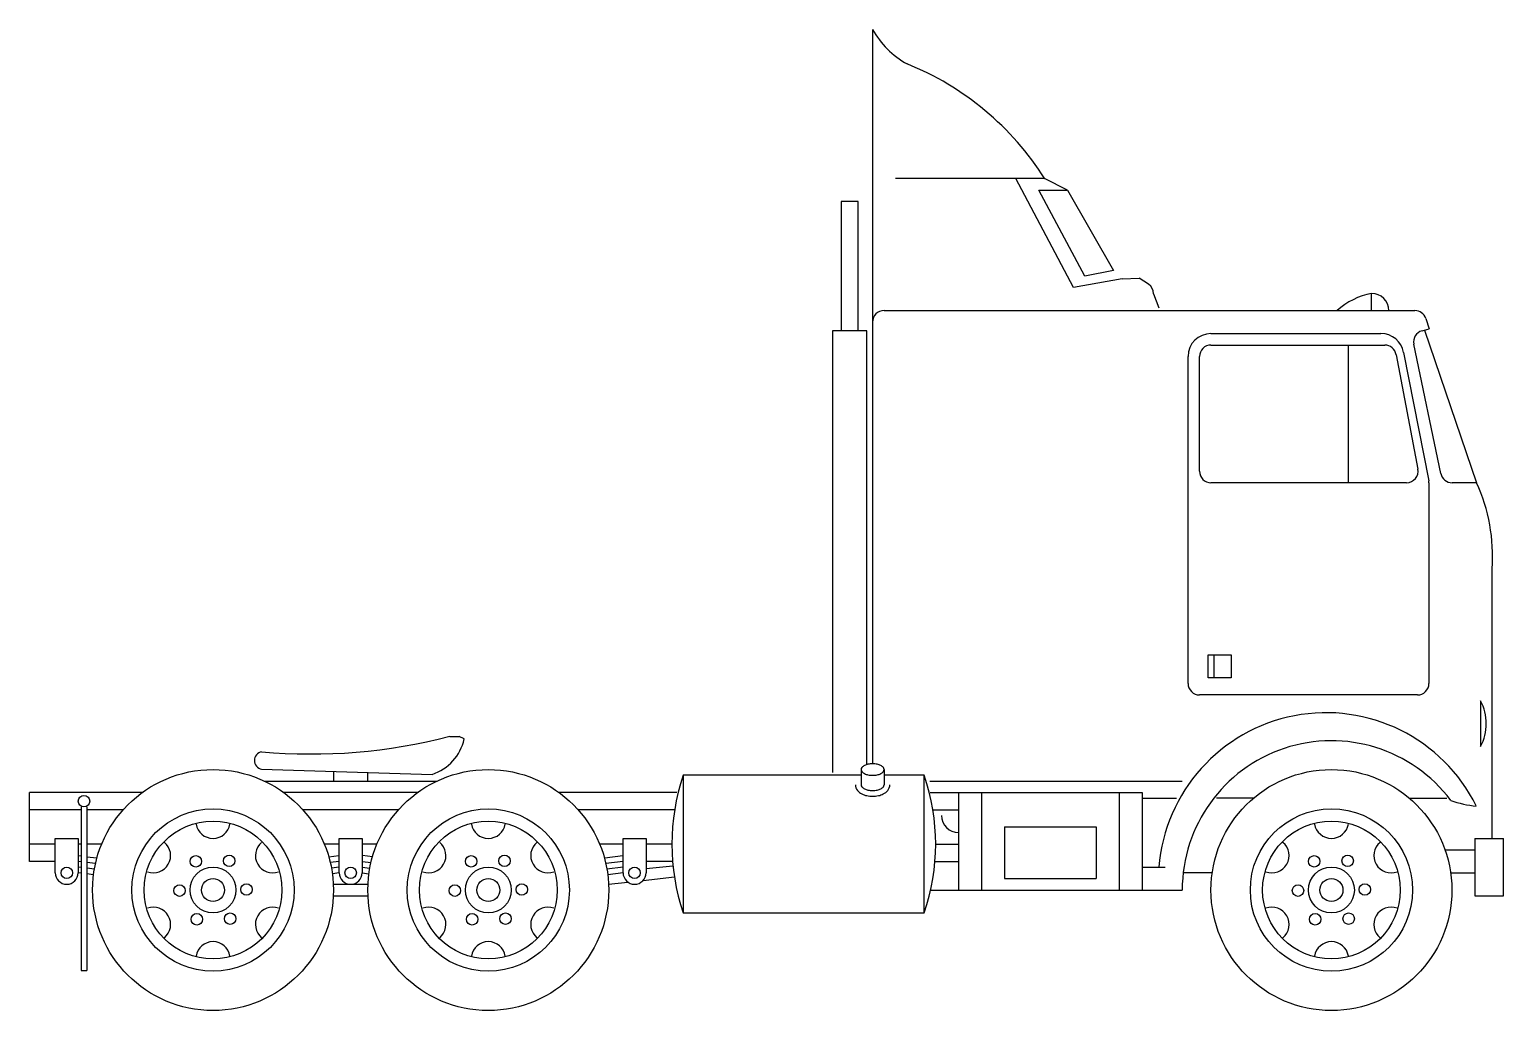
# Model space of a CAD drawing. Header units: millimetres. Extents: x -3105.01 to -3099.87, y 1931.07 to 1934.49.
import ezdxf

# ---------------------------------------------------------------- set-up
doc = ezdxf.new("R2010")
doc.units = ezdxf.units.MM
doc.header["$LTSCALE"] = 10
doc.layers.add('Veículos', color=2, linetype='Continuous')

msp = doc.modelspace()

# ---------------------------------------------------------------- linework, layer by layer
at = {"layer": 'Veículos'}
for p, q in [((-3102.0679, 1934.4895), (-3102.0679, 1931.9295)), ((-3101.4679, 1933.9695), (-3101.9879, 1933.9695)), ((-3101.3679, 1933.5895), (-3101.5679, 1933.9695)), ((-3101.3279, 1933.6295), (-3101.4879, 1933.9295)), ((-3101.4879, 1933.9295), (-3101.3879, 1933.9295)), ((-3101.3879, 1933.9295), (-3101.4679, 1933.9695)), ((-3101.3879, 1933.9295), (-3101.2279, 1933.6495)), ((-3102.1779, 1933.8895), (-3102.1779, 1933.4395)), ((-3102.1179, 1933.8895), (-3102.1779, 1933.8895)), ((-3102.1179, 1933.4395), (-3102.1179, 1933.8895)), ((-3101.1979, 1933.6204), (-3101.3679, 1933.5895)), ((-3101.2279, 1933.6495), (-3101.3279, 1933.6295)), ((-3101.1979, 1933.6204), (-3101.1379, 1933.6228)), ((-3101.1057, 1933.6013), (-3101.1379, 1933.6228)), ((-3101.0879, 1933.5681), (-3101.0697, 1933.5187)), ((-3100.3279, 1933.5095), (-3100.3279, 1933.5695)), ((-3102.0279, 1933.5095), (-3100.1769, 1933.5095)), ((-3100.1389, 1933.4818), (-3100.1271, 1933.4455)), ((-3102.2079, 1933.4395), (-3102.2079, 1931.8995)), ((-3102.0879, 1933.4395), (-3102.2079, 1933.4395)), ((-3102.0879, 1931.9295), (-3102.0879, 1933.4395)), ((-3100.8879, 1933.4295), (-3100.2954, 1933.4295)), ((-3100.1519, 1933.4389), (-3100.1271, 1933.4455)), ((-3100.1439, 1933.4411), (-3099.9617, 1932.9095)), ((-3100.8879, 1933.3895), (-3100.2821, 1933.3895)), ((-3100.4079, 1932.9095), (-3100.4079, 1933.3895)), ((-3100.2165, 1933.3629), (-3100.1286, 1932.9165)), ((-3100.0865, 1932.9413), (-3100.181, 1933.3929)), ((-3100.9679, 1932.2095), (-3100.9679, 1933.3495)), ((-3100.9279, 1932.9495), (-3100.9279, 1933.3495)), ((-3100.2426, 1933.3556), (-3100.1665, 1932.957)), ((-3100.2058, 1932.9095), (-3100.8879, 1932.9095)), ((-3100.1279, 1932.9088), (-3100.1279, 1932.2095)), ((-3099.9617, 1932.9095), (-3100.0474, 1932.9095)), ((-3099.9079, 1931.6695), (-3099.9079, 1932.6095)), ((-3100.8979, 1932.2295), (-3100.8979, 1932.3095)), ((-3100.8979, 1932.3095), (-3100.8179, 1932.3095)), ((-3100.8779, 1932.3095), (-3100.8779, 1932.2295)), ((-3100.8179, 1932.3095), (-3100.8179, 1932.2295)), ((-3100.8179, 1932.2295), (-3100.8979, 1932.2295)), ((-3100.1679, 1932.1695), (-3100.9279, 1932.1695)), ((-3099.9479, 1932.1495), (-3099.9479, 1931.9895)), ((-3103.5426, 1932.0253), (-3103.5091, 1932.0253)), ((-3103.4917, 1932.0161), (-3103.5091, 1932.0253)), ((-3104.1986, 1931.9108), (-3103.6034, 1931.8928)), ((-3104.189, 1931.8695), (-3103.5867, 1931.8695)), ((-3103.9479, 1931.9032), (-3103.9479, 1931.8695)), ((-3103.8279, 1931.8695), (-3103.8279, 1931.8996)), ((-3102.1079, 1931.8895), (-3102.7279, 1931.8895)), ((-3102.7279, 1931.8895), (-3102.7279, 1931.4095)), ((-3102.1079, 1931.9095), (-3102.1079, 1931.8565)), ((-3102.0279, 1931.9095), (-3102.0279, 1931.8565)), ((-3101.8879, 1931.8895), (-3102.0279, 1931.8895)), ((-3101.8879, 1931.4095), (-3101.8879, 1931.8895)), ((-3101.8679, 1931.8695), (-3100.9879, 1931.8695)), ((-3104.6144, 1931.8295), (-3105.0079, 1931.8295)), ((-3105.0079, 1931.5895), (-3105.0079, 1931.8295)), ((-3103.6544, 1931.8295), (-3104.1213, 1931.8295)), ((-3102.75, 1931.8295), (-3103.1613, 1931.8295)), ((-3101.8668, 1931.8295), (-3101.7679, 1931.8295)), ((-3101.7679, 1931.8295), (-3101.1279, 1931.8295)), ((-3101.7679, 1931.8295), (-3101.7679, 1931.4895)), ((-3101.6879, 1931.8295), (-3101.6879, 1931.4895)), ((-3101.2079, 1931.8295), (-3101.2079, 1931.4895)), ((-3101.1279, 1931.8295), (-3101.1279, 1931.4895)), ((-3104.8279, 1931.7695), (-3105.0079, 1931.7695)), ((-3104.8279, 1931.7795), (-3104.8279, 1931.2095)), ((-3104.8079, 1931.7795), (-3104.8079, 1931.2095)), ((-3104.6809, 1931.7695), (-3104.8079, 1931.7695)), ((-3103.7209, 1931.7695), (-3104.0548, 1931.7695)), ((-3102.7581, 1931.7695), (-3103.0948, 1931.7695)), ((-3101.8577, 1931.7695), (-3101.7679, 1931.7695)), ((-3101.1279, 1931.8095), (-3101.0079, 1931.8095)), ((-3100.7399, 1931.8095), (-3100.8689, 1931.8095)), ((-3100.1958, 1931.8095), (-3100.0656, 1931.8095)), ((-3104.9179, 1931.5495), (-3104.9179, 1931.6695)), ((-3104.9179, 1931.6695), (-3104.8379, 1931.6695)), ((-3104.8379, 1931.6695), (-3104.8379, 1931.5495)), ((-3103.9279, 1931.6695), (-3103.8479, 1931.6695)), ((-3103.9279, 1931.5495), (-3103.9279, 1931.6695)), ((-3103.8479, 1931.6695), (-3103.8479, 1931.5495)), ((-3102.9379, 1931.6695), (-3102.8579, 1931.6695)), ((-3102.9379, 1931.5495), (-3102.9379, 1931.6695)), ((-3102.8579, 1931.6695), (-3102.8579, 1931.5495)), ((-3101.6079, 1931.7095), (-3101.2879, 1931.7095)), ((-3101.6079, 1931.7095), (-3101.6079, 1931.5295)), ((-3101.2879, 1931.7095), (-3101.2879, 1931.5295)), ((-3099.9679, 1931.6695), (-3099.9679, 1931.4695)), ((-3099.9679, 1931.6695), (-3099.8679, 1931.6695)), ((-3099.8679, 1931.4695), (-3099.8679, 1931.6695)), ((-3104.9179, 1931.6495), (-3105.0079, 1931.6495)), ((-3104.8279, 1931.6495), (-3104.8379, 1931.6495)), ((-3104.7562, 1931.6495), (-3104.8079, 1931.6495)), ((-3103.9279, 1931.6495), (-3103.9795, 1931.6495)), ((-3103.7962, 1931.6495), (-3103.8479, 1931.6495)), ((-3102.9379, 1931.6495), (-3103.0195, 1931.6495)), ((-3102.9379, 1931.6495), (-3103.0195, 1931.6495)), ((-3102.7679, 1931.6495), (-3102.8579, 1931.6495)), ((-3101.8479, 1931.6495), (-3101.7679, 1931.6495)), ((-3100.0719, 1931.6295), (-3099.9679, 1931.6295)), ((-3104.9179, 1931.5895), (-3105.0079, 1931.5895)), ((-3104.8279, 1931.5882), (-3104.8379, 1931.5895)), ((-3104.8279, 1931.5682), (-3104.8379, 1931.5695)), ((-3104.8366, 1931.6094), (-3104.8291, 1931.6084)), ((-3104.7776, 1931.5818), (-3104.8079, 1931.5856)), ((-3104.7815, 1931.5623), (-3104.8079, 1931.5656)), ((-3104.8066, 1931.6056), (-3104.774, 1931.6014)), ((-3103.964, 1931.6049), (-3103.9291, 1931.6094)), ((-3103.9279, 1931.5895), (-3103.959, 1931.5855)), ((-3103.9279, 1931.5695), (-3103.9549, 1931.566)), ((-3103.8479, 1931.5895), (-3103.8167, 1931.5855)), ((-3103.8479, 1931.5695), (-3103.8208, 1931.566)), ((-3103.8117, 1931.6049), (-3103.8466, 1931.6094)), ((-3103.0017, 1931.6014), (-3102.9391, 1931.6094)), ((-3102.9379, 1931.5895), (-3102.9981, 1931.5818)), ((-3102.9379, 1931.5695), (-3102.9942, 1931.5623)), ((-3102.7654, 1931.5895), (-3102.8579, 1931.5895)), ((-3102.8579, 1931.564), (-3102.7639, 1931.5733)), ((-3101.8503, 1931.5895), (-3101.7679, 1931.5895)), ((-3101.1279, 1931.5695), (-3101.0479, 1931.5695)), ((-3104.8279, 1931.5482), (-3104.8379, 1931.5495)), ((-3104.7845, 1931.5427), (-3104.8079, 1931.5456)), ((-3103.9279, 1931.5495), (-3103.9517, 1931.5464)), ((-3103.9483, 1931.5095), (-3103.8274, 1931.5095)), ((-3103.8479, 1931.5495), (-3103.824, 1931.5464)), ((-3102.9379, 1931.5495), (-3102.9912, 1931.5427)), ((-3102.9884, 1931.5105), (-3102.9213, 1931.5171)), ((-3102.868, 1931.5228), (-3102.7591, 1931.5358)), ((-3101.6079, 1931.5295), (-3101.2879, 1931.5295)), ((-3100.8835, 1931.5495), (-3100.9848, 1931.5495)), ((-3100.0522, 1931.5495), (-3099.9679, 1931.5495)), ((-3103.9483, 1931.4695), (-3103.8274, 1931.4695)), ((-3101.8679, 1931.4895), (-3100.9879, 1931.4895)), ((-3099.9679, 1931.4695), (-3099.8679, 1931.4695)), ((-3102.7279, 1931.4095), (-3101.8879, 1931.4095)), ((-3104.8279, 1931.2095), (-3104.8079, 1931.2095))]:
    msp.add_line(p, q, dxfattribs=at)
msp.add_lwpolyline([(-3102.0679, 1931.9295, 0.051099), (-3102.084, 1931.9278, 0.064948), (-3102.0961, 1931.9236, 0.104203), (-3102.1054, 1931.9162, 0.174705), (-3102.1079, 1931.9095, 0.174705), (-3102.1054, 1931.9027, 0.104203), (-3102.0961, 1931.8953, 0.064948), (-3102.084, 1931.8911, 0.051099), (-3102.0679, 1931.8895, 0.051099), (-3102.0517, 1931.8911, 0.064948), (-3102.0396, 1931.8953, 0.104203), (-3102.0303, 1931.9027, 0.174705), (-3102.0279, 1931.9095, 0.174705), (-3102.0303, 1931.9162, 0.104203), (-3102.0396, 1931.9236, 0.064948), (-3102.0517, 1931.9278, 0.051099)], format="xyb", close=True, dxfattribs=at)
for points in [[(-3102.1279, 1931.8565, 0.174705), (-3102.1208, 1931.8369, 0.104203), (-3102.1051, 1931.8244, 0.064948), (-3102.0881, 1931.8185, 0.051099), (-3102.0679, 1931.8165, 0.051099), (-3102.0476, 1931.8185, 0.064948), (-3102.0306, 1931.8244, 0.104203), (-3102.0149, 1931.8369, 0.174705), (-3102.0079, 1931.8565, 0.174705)], [(-3102.1079, 1931.8565, 0.174705), (-3102.1054, 1931.8497, 0.104203), (-3102.0961, 1931.8423, 0.064948), (-3102.084, 1931.8381, 0.051099), (-3102.0679, 1931.8365, 0.051099), (-3102.0517, 1931.8381, 0.064948), (-3102.0396, 1931.8423, 0.104203), (-3102.0303, 1931.8497, 0.174705), (-3102.0279, 1931.8565, 0.174705)]]:
    msp.add_lwpolyline(points, format="xyb", dxfattribs=at)
for centre, radius in [((-3104.3679, 1931.4895), 0.42), ((-3103.4079, 1931.4895), 0.42), ((-3100.4679, 1931.4895), 0.42), ((-3104.8179, 1931.7995), 0.02), ((-3104.3679, 1931.4895), 0.2828), ((-3103.4079, 1931.4895), 0.2828), ((-3100.4679, 1931.4895), 0.2828), ((-3104.3679, 1931.4895), 0.24), ((-3103.4079, 1931.4895), 0.24), ((-3100.4679, 1931.4895), 0.24), ((-3104.8779, 1931.5495), 0.02), ((-3104.4279, 1931.5895), 0.02), ((-3104.3679, 1931.4895), 0.08), ((-3104.3113, 1931.5914), 0.02), ((-3103.8879, 1931.5495), 0.02), ((-3103.4679, 1931.5895), 0.02), ((-3103.4079, 1931.4895), 0.08), ((-3103.3513, 1931.5914), 0.02), ((-3102.8979, 1931.5495), 0.02), ((-3100.5279, 1931.5895), 0.02), ((-3100.4679, 1931.4895), 0.08), ((-3100.4113, 1931.5914), 0.02), ((-3104.3679, 1931.4895), 0.04), ((-3104.2513, 1931.4914), 0.02), ((-3103.4079, 1931.4895), 0.04), ((-3103.2913, 1931.4914), 0.02), ((-3100.4679, 1931.4895), 0.04), ((-3100.3513, 1931.4914), 0.02), ((-3104.4845, 1931.4875), 0.02), ((-3103.5245, 1931.4875), 0.02), ((-3100.5845, 1931.4875), 0.02), ((-3104.4245, 1931.3875), 0.02), ((-3104.3079, 1931.3895), 0.02), ((-3103.4645, 1931.3875), 0.02), ((-3103.3479, 1931.3895), 0.02), ((-3100.5245, 1931.3875), 0.02), ((-3100.4079, 1931.3895), 0.02)]:
    msp.add_circle(centre, radius, dxfattribs=at)
for centre, radius, start, end in [((-3101.7945, 1934.6429), 0.3135, 209.2958, 240.7042), ((-3102.325, 1933.4288), 1.0134, 32.2395, 68.1493), ((-3101.1279, 1933.5681), 0.04, 0, 56.3099), ((-3100.2779, 1933.3195), 0.255, 101.3099, 131.8202), ((-3100.3279, 1933.5095), 0.06, 0, 90), ((-3102.0279, 1933.4695), 0.04, 90, 180), ((-3100.1769, 1933.4695), 0.04, 18.0042, 90), ((-3100.8879, 1933.3495), 0.08, 90, 180), ((-3100.2954, 1933.3495), 0.08, 9.6888, 90), ((-3100.1417, 1933.4003), 0.04, 104.7436, 190.6197), ((-3100.8879, 1933.3495), 0.04, 90, 180), ((-3100.2821, 1933.3495), 0.04, 8.8807, 90), ((-3100.8879, 1932.9495), 0.04, 180, 270), ((-3100.2058, 1932.9495), 0.04, 270, 10.796), ((-3100.1679, 1932.9088), 0.04, 0, 11.1368), ((-3100.0474, 1932.9495), 0.04, 191.8164, 270), ((-3100.5215, 1932.6541), 0.6153, 355.8389, 24.5216), ((-3100.9279, 1932.2095), 0.04, 180, 270), ((-3100.1679, 1932.2095), 0.04, 270, 0), ((-3100.0979, 1932.0695), 0.17, 331.9275, 28.0725), ((-3100.4867, 1931.5231), 0.5845, 26.3446, 175.448), ((-3104.0241, 1933.8763), 1.9126, 264.7674, 284.5833), ((-3103.6585, 1932.055), 0.1714, 288.7478, 346.8571), ((-3100.4679, 1931.4895), 0.5204, 36.9127, 180), ((-3104.1925, 1931.9413), 0.031, 101.3099, 258.6901), ((-3102.0279, 1931.6495), 0.74, 161.0754, 198.9246), ((-3102.5879, 1931.6495), 0.74, 341.0754, 18.9246), ((-3099.9353, 1932.1201), 0.3388, 249.8918, 265.3383), ((-3104.3679, 1931.7295), 0.06, 189.5941, 350.4059), ((-3103.4079, 1931.7295), 0.06, 189.5941, 350.4059), ((-3101.7679, 1931.7495), 0.06, 180, 270), ((-3100.4679, 1931.7295), 0.06, 189.5941, 350.4059), ((-3104.5757, 1931.6095), 0.06, 249.5941, 50.4059), ((-3104.16, 1931.6095), 0.06, 129.5941, 290.4059), ((-3103.6157, 1931.6095), 0.06, 249.5941, 50.4059), ((-3103.2, 1931.6095), 0.06, 129.5941, 290.4059), ((-3100.6757, 1931.6095), 0.06, 249.5941, 50.4059), ((-3100.26, 1931.6095), 0.06, 129.5941, 290.4059), ((-3104.8779, 1931.5495), 0.04, 180, 0), ((-3103.8879, 1931.5495), 0.04, 180, 0), ((-3102.8979, 1931.5495), 0.04, 180, 0), ((-3104.5757, 1931.3695), 0.06, 309.5941, 110.4059), ((-3104.16, 1931.3695), 0.06, 69.5941, 230.4059), ((-3103.6157, 1931.3695), 0.06, 309.5941, 110.4059), ((-3103.2, 1931.3695), 0.06, 69.5941, 230.4059), ((-3100.6757, 1931.3695), 0.06, 309.5941, 110.4059), ((-3100.26, 1931.3695), 0.06, 69.5941, 230.4059), ((-3104.3679, 1931.2495), 0.06, 9.5941, 170.4059), ((-3103.4079, 1931.2495), 0.06, 9.5941, 170.4059), ((-3100.4679, 1931.2495), 0.06, 9.5941, 170.4059)]:
    msp.add_arc(centre, radius, start, end, dxfattribs=at)

doc.saveas('drawing.dxf')
